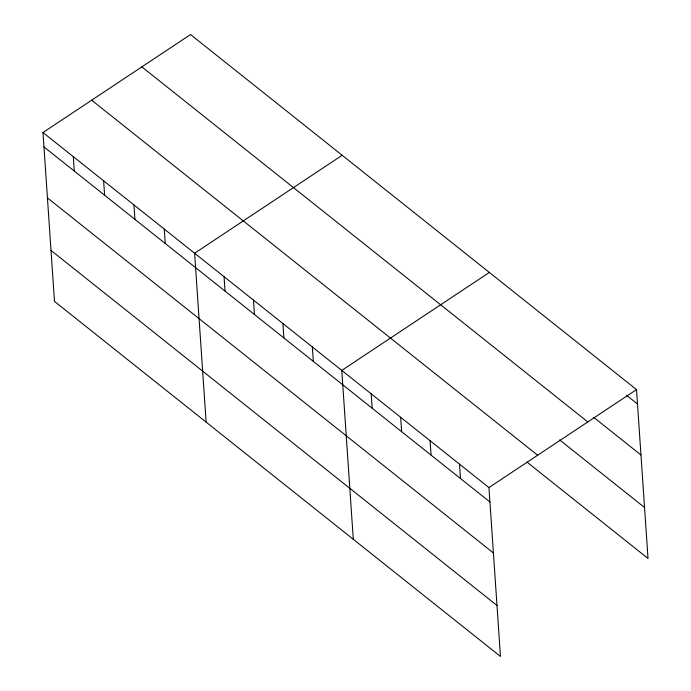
<?xml version="1.0" encoding="UTF-8"?>
<svg xmlns="http://www.w3.org/2000/svg" width="691" height="691" viewBox="0 0 691 691"><rect width="100%" height="100%" fill="white"/><g stroke="black" fill="none" stroke-linecap="round" stroke-linejoin="round"><path stroke-width="1.04" d="M42.98 132.525L488.952 487.578L500.465 656.45L54.485 301.397L42.98 132.525L190.535 34.55L636.515 389.603L648.02 558.475L526.922 462.063M342.166 155.268L194.612 253.243L206.125 422.115M489.34 272.435L341.786 370.411L353.291 539.282M488.952 487.578L636.515 389.603M626.556 395.304L637.491 404.01M593.871 417.494L640.972 454.98M141.836 66.88L587.816 421.942M559.606 439.882L644.548 507.505M91.67 100.195L537.65 455.248M43.956 146.933L489.936 501.986M47.437 197.902L493.409 552.964M51.013 250.418L496.993 605.48M459.524 464.145L460.5 478.552M430.087 440.711L431.063 455.119M400.65 417.278L401.635 431.685M371.214 393.844L372.199 408.251M312.349 346.977L313.325 361.384M282.913 323.543L283.897 337.951M253.476 300.11L254.461 314.517M224.048 276.676L225.024 291.084M164.285 229.101L165.261 243.508M133.959 204.959L134.935 219.367M103.633 180.809L104.609 195.216M73.306 156.667L74.282 171.074"/></g></svg>
